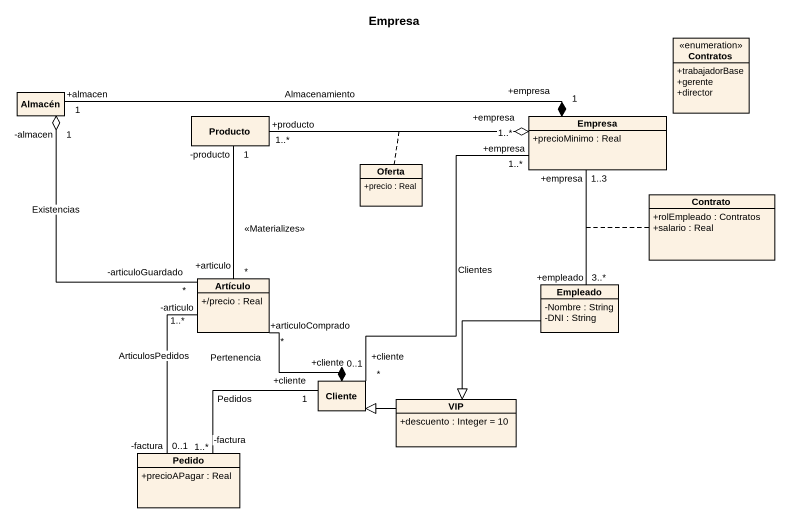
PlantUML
@startuml
title Empresa
hide circle
hide empty members
skinparam classAttributeIconSize 0
enum Contratos {
  +trabajadorBase
  +gerente
  +director
}
class Almacén
class Producto
class Empresa {
  +precioMinimo : Real
}
class Oferta {
  +precio : Real
}
class Contrato {
  +rolEmpleado : Contratos
  +salario : Real
}
class Artículo {
  +/precio : Real
}
class Empleado {
  -Nombre : String
  -DNI : String
}
class Cliente
class VIP {
  +descuento : Integer = 10
}
class Pedido {
  +precioAPagar : Real
}
Almacén "1\n-almacen" o-- "*\n-articuloGuardado" Artículo : Existencias
Producto "1..*\n+producto" -right-o "1..*\n+empresa" Empresa
(Producto, Empresa) .. Oferta
Empresa "1\n+empresa" *-left- "1\n+almacen" Almacén : Almacenamiento
Empresa "+empresa\n1..3" -- "+empleado\n3..*" Empleado
(Empresa, Empleado) .. Contrato
Artículo "*\n+articulo" -up- "1\n-producto" Producto : <<Materializes>>
Artículo "1..*\n-articulo" -- "0..1\n-factura" Pedido : ArticulosPedidos
Empleado --|> VIP
Cliente "*\n+cliente" -up- "1..*\n+empresa" Empresa : Clientes
Cliente "0..1\n+cliente" *-up- "*\n+articuloComprado" Artículo : Pertenencia
VIP -left-|> Cliente
Pedido "1..*\n-factura" -right- "1\n+cliente" Cliente : Pedidos
@enduml
